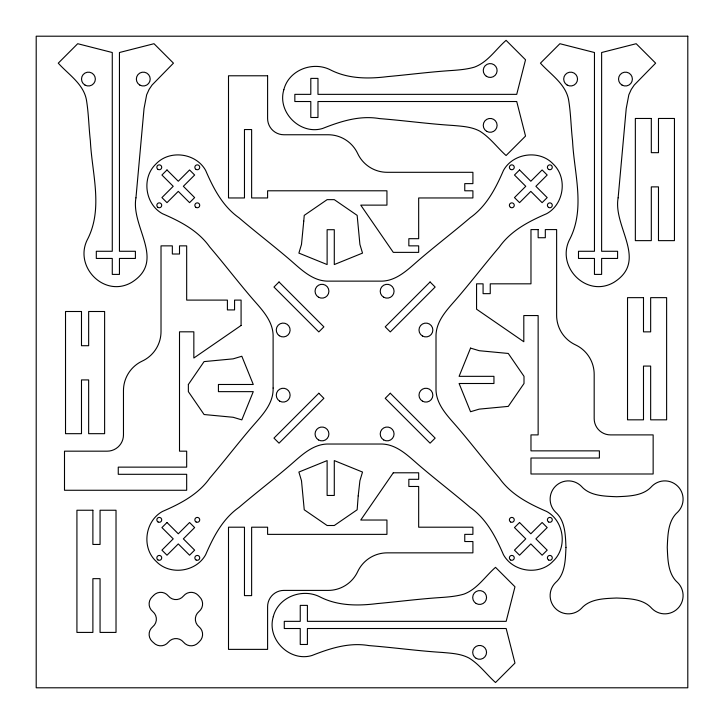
<?xml version="1.0" encoding="UTF-8"?>
<svg xmlns="http://www.w3.org/2000/svg" width="724" height="724" viewBox="0 0 724 724"><rect width="100%" height="100%" fill="white"/><g stroke="black" fill="none" stroke-linecap="round" stroke-linejoin="round"><path stroke-width="1.09" d="M188.367 384.48L188.367 391.648L204.087 414.526L233.146 417.277L241.825 419.875L253.273 391.648L218.422 391.648L218.422 384.48L253.273 384.48L241.825 356.253L233.146 358.851L204.087 361.602L188.367 384.48M135.949 197.842C130.655 227.164 166.366 260.586 131.723 282.342C104.147 298.469 72.843 266.016 87.912 238.567C103.188 207.824 91.921 173.145 90.364 140.827C88.835 127.659 88.69 114.347 86.645 101.242C84.373 84.446 68.653 74.762 58.264 63.16L77.703 43.712L112.274 52.517L112.274 251.273L96.31 251.273L96.31 258.441L112.274 258.441L112.274 274.405L119.442 274.405L119.442 258.441L135.406 258.441L135.406 251.273L119.442 251.273L119.442 52.517L154.004 43.712L173.452 63.16L152.049 85.043L149.053 89.495L146.655 94.799L144.04 108.528L135.949 197.842M618.133 197.842C612.839 227.164 648.55 260.586 613.907 282.342C586.331 298.469 555.027 266.016 570.096 238.567C585.372 207.824 574.105 173.145 572.548 140.827C571.019 127.659 570.874 114.347 568.829 101.242C566.557 84.446 550.837 74.762 540.448 63.16L559.887 43.712L594.458 52.517L594.458 251.273L578.494 251.273L578.494 258.441L594.458 258.441L594.458 274.405L601.626 274.405L601.626 258.441L617.59 258.441L617.59 251.273L601.626 251.273L601.626 52.517L636.188 43.712L655.636 63.16L634.233 85.043L631.238 89.495L628.839 94.799L626.224 108.528L618.133 197.842M565.969 547.371C565.399 559.462 565.381 574.041 555.48 582.666A18.272 18.272 0 0 0 555.48 608.504A18.272 18.272 0 0 0 581.318 608.504C589.942 598.612 604.522 598.585 616.613 598.015C628.704 598.585 643.274 598.612 651.908 608.504A18.272 18.272 0 0 0 677.745 608.504A18.272 18.272 0 0 0 677.745 582.666C667.845 574.041 667.827 559.462 667.256 547.371C667.827 535.28 667.845 520.71 677.745 512.076A18.272 18.272 0 0 0 677.745 486.238A18.272 18.272 0 0 0 651.908 486.238C643.274 496.139 628.704 496.157 616.613 496.736C604.522 496.157 589.942 496.139 581.318 486.238A18.272 18.272 0 0 0 555.48 486.238A18.272 18.272 0 0 0 555.48 512.076C565.381 520.71 565.399 535.28 565.969 547.371M273.111 388.037C273.672 404.291 261.147 416.246 251.382 427.649C237.191 444.237 223.933 461.586 209.743 478.166C198.159 494.573 180.339 503.714 162.429 511.479C144.999 521.063 141.352 547.471 155.968 561.172C169.669 575.788 196.068 572.132 205.652 554.711C213.417 536.801 222.558 518.981 238.965 507.388C255.554 493.207 272.894 479.94 289.482 465.758C300.894 455.993 312.84 443.459 329.103 444.029L380.01 444.029C396.272 443.459 408.218 455.993 419.63 465.758C436.219 479.94 453.559 493.207 470.148 507.388C486.555 518.981 495.696 536.801 503.461 554.711C513.044 572.132 539.452 575.788 553.145 561.172C567.761 547.471 564.114 521.063 546.683 511.479C528.773 503.714 510.963 494.573 499.37 478.166C485.189 461.586 471.921 444.237 457.731 427.649C447.966 416.246 435.441 404.291 436.011 388.037L436.011 337.131C435.441 320.868 447.966 308.913 457.731 297.51C471.921 280.921 485.189 263.572 499.37 246.993C510.963 230.585 528.773 221.444 546.683 213.68C564.114 204.096 567.761 177.688 553.145 163.986C539.452 149.37 513.044 153.026 503.461 170.448C495.696 188.358 486.555 206.177 470.148 217.77C453.559 231.952 436.219 245.219 419.63 259.4C408.218 269.165 396.272 281.699 380.01 281.129L329.103 281.129C312.84 281.699 300.894 269.165 289.482 259.4C272.894 245.219 255.554 231.952 238.965 217.77C222.558 206.177 213.417 188.358 205.652 170.448C196.068 153.026 169.669 149.37 155.968 163.986C141.352 177.688 144.999 204.096 162.429 213.68C180.339 221.444 198.159 230.585 209.743 246.993C223.933 263.572 237.191 280.921 251.382 297.51C261.147 308.913 273.672 320.868 273.111 337.131L273.111 388.037M303.754 221.128L301.492 244.431L298.885 253.101L327.121 264.559L327.121 229.707L334.289 229.707L334.289 264.559L362.516 253.101L359.909 244.431L357.158 215.372L334.289 199.652L327.121 199.652L304.243 215.372L303.754 221.128M358.208 495.886L357.158 509.786L334.289 525.506L327.121 525.506L304.243 509.786L301.492 480.727L298.885 472.057L327.121 460.6L327.121 495.46L334.289 495.46L334.289 460.6L362.516 472.057L359.909 480.727L358.208 495.886M283.844 89.704C277.048 112.13 300.17 135.216 322.533 128.501C340.687 121.324 359.747 115.188 379.548 118.6C404.019 120.51 428.355 123.922 452.853 125.442C461.975 126.257 471.523 126.7 479.75 131.135C490.03 137.451 497.189 147.569 506.085 155.533L525.534 136.085L516.728 101.523L317.972 101.523L317.972 117.487L310.804 117.487L310.804 101.523L294.84 101.523L294.84 94.355L310.804 94.355L310.804 78.391L317.972 78.391L317.972 94.355L516.728 94.355L525.534 59.784L506.085 40.345C495.75 49.35 487.795 62.183 474.446 67.133C467.433 69.214 460.12 69.875 452.853 70.427C431.07 71.776 409.422 74.626 387.693 76.59C368.462 78.997 348.371 78.988 330.678 69.993C313.067 60.798 288.758 69.911 283.844 89.704M273.283 616.703C266.486 639.129 289.609 662.216 311.972 655.501C330.126 648.324 349.194 642.188 368.987 645.6C393.458 647.5 417.793 650.921 442.292 652.442C451.414 653.256 460.962 653.7 469.188 658.134C479.478 664.451 486.628 674.569 495.524 682.524L514.972 663.075L506.166 628.513L307.41 628.513L307.41 644.478L300.243 644.478L300.243 628.513L284.279 628.513L284.279 621.346L300.243 621.346L300.243 605.382L307.41 605.382L307.41 621.346L506.166 621.346L514.972 586.784L495.524 567.335C485.189 576.34 477.243 589.182 463.885 594.133C456.871 596.205 449.559 596.875 442.292 597.427C420.508 598.775 398.861 601.617 377.132 603.59C357.9 605.997 337.809 605.988 320.117 596.983C302.505 587.798 278.197 596.902 273.283 616.703M470.546 348.108L459.097 376.335L493.949 376.335L493.949 383.503L459.097 383.503L470.546 411.73L479.225 409.132L508.284 406.381L524.004 383.503L524.004 376.335L508.284 353.457L479.225 350.706L470.546 348.108M393.295 472.79L360.751 520.031L386.942 520.031L386.942 534.366L267.599 534.366L267.599 527.199L251.635 527.199L251.635 595.617L244.468 595.617L244.468 527.199L228.503 527.199L228.503 649.374L267.599 649.374L267.599 606.694A16.29 16.29 0 0 1 283.889 590.404L328.171 590.404A32.58 32.58 0 0 0 357.674 571.634A32.58 32.58 0 0 1 387.186 552.855L472.908 552.855L472.908 541.534L464.763 541.534L464.763 534.366L472.908 534.366L472.908 527.199L418.671 527.199L418.671 486.474L408.843 486.474L408.843 479.306L418.671 479.306L418.671 472.79L393.295 472.79M166.991 169.95L161.923 175.018L173.217 186.303L161.923 197.589L166.991 202.657L178.285 191.371L189.57 202.657L194.638 197.589L183.353 186.303L194.638 175.018L189.57 169.95L178.285 181.235L166.991 169.95M279.03 281.98L273.962 287.048L318.822 331.918L323.89 326.85L279.03 281.98M166.991 522.502L161.923 527.57L173.217 538.855L161.923 550.14L166.991 555.208L178.285 543.923L189.57 555.208L194.638 550.14L183.353 538.855L194.638 527.57L189.57 522.502L178.285 533.787L166.991 522.502M519.542 169.95L514.474 175.018L525.76 186.303L514.474 197.589L519.542 202.657L530.828 191.371L542.122 202.657L547.19 197.589L535.896 186.303L547.19 175.018L542.122 169.95L530.828 181.235L519.542 169.95M318.822 393.241L273.962 438.111L279.03 443.178L323.89 398.309L318.822 393.241M430.083 281.98L385.222 326.85L390.29 331.918L435.151 287.048L430.083 281.98M153.551 595.454L152.248 596.766A9.774 9.774 0 0 0 152.746 611.545A9.774 9.774 0 0 1 152.746 626.749A9.774 9.774 0 0 0 152.248 641.527L153.551 642.686A9.774 9.774 0 0 0 168.33 642.188A9.774 9.774 0 0 1 183.534 642.188A9.774 9.774 0 0 0 198.313 642.686L199.471 641.527A9.774 9.774 0 0 0 198.973 626.749A9.774 9.774 0 0 1 198.973 611.545A9.774 9.774 0 0 0 199.471 596.766L198.313 595.454A9.774 9.774 0 0 0 183.534 595.961A9.774 9.774 0 0 1 168.33 595.961A9.774 9.774 0 0 0 153.551 595.454M390.29 393.241L385.222 398.309L430.083 443.178L435.151 438.111L390.29 393.241M519.542 522.502L514.474 527.57L525.76 538.855L514.474 550.14L519.542 555.208L530.828 543.923L542.122 555.208L547.19 550.14L535.896 538.855L547.19 527.57L542.122 522.502L530.828 533.787L519.542 522.502M241.083 325.474L193.842 358.018L193.842 331.818L179.507 331.818L179.507 451.17L186.674 451.17L186.674 467.134L118.256 467.134L118.256 474.301L186.674 474.301L186.674 490.266L64.499 490.266L64.499 451.17L107.179 451.17A16.29 16.29 0 0 0 123.469 434.88L123.469 390.598A32.58 32.58 0 0 1 142.248 361.086A32.58 32.58 0 0 0 161.018 331.574L161.018 245.861L172.339 245.861L172.339 254.006L179.507 254.006L179.507 245.861L186.674 245.861L186.674 300.098L227.399 300.098L227.399 309.917L234.567 309.917L234.567 300.098L241.083 300.098L241.083 325.474M687.8 36.2L36.2 36.2L36.2 687.8L687.8 687.8L687.8 36.2M267.599 75.785L228.503 75.785L228.503 197.96L244.468 197.96L244.468 129.542L251.635 129.542L251.635 197.96L267.599 197.96L267.599 190.792L386.942 190.792L386.942 205.127L360.751 205.127L393.295 252.368L418.671 252.368L418.671 245.852L408.843 245.852L408.843 238.685L418.671 238.685L418.671 197.96L472.908 197.96L472.908 190.792L464.763 190.792L464.763 183.625L472.908 183.625L472.908 172.303L387.186 172.303A32.58 32.58 0 0 1 357.674 153.524A32.58 32.58 0 0 0 328.171 134.755L283.889 134.755A16.29 16.29 0 0 1 267.599 118.465L267.599 75.785M651.31 118.465L635.346 118.465L635.346 240.639L651.31 240.639L651.31 186.882L658.478 186.882L658.478 240.639L674.442 240.639L674.442 118.465L658.478 118.465L658.478 152.673L651.31 152.673L651.31 118.465M538.14 229.589L530.973 229.589L530.973 283.826L490.248 283.826L490.248 293.654L483.08 293.654L483.08 283.826L476.564 283.826L476.564 309.202L523.805 341.746L523.805 315.555L538.14 315.555L538.14 434.898L530.973 434.898L530.973 450.862L599.391 450.862L599.391 458.03L530.973 458.03L530.973 473.994L653.148 473.994L653.148 434.898L610.468 434.898A16.29 16.29 0 0 1 594.178 418.608L594.178 374.326A32.58 32.58 0 0 0 575.408 344.823A32.58 32.58 0 0 1 556.629 315.311L556.629 229.589L545.308 229.589L545.308 237.734L538.14 237.734L538.14 229.589M643.491 297.654L627.527 297.654L627.527 419.829L643.491 419.829L643.491 366.072L650.659 366.072L650.659 419.829L666.623 419.829L666.623 297.654L650.659 297.654L650.659 331.863L643.491 331.863L643.491 297.654M81.486 311.501L65.522 311.501L65.522 433.676L81.486 433.676L81.486 379.919L88.654 379.919L88.654 433.676L104.618 433.676L104.618 311.501L88.654 311.501L88.654 345.71L81.486 345.71L81.486 311.501M92.889 510.239L76.925 510.239L76.925 632.414L92.889 632.414L92.889 578.657L100.057 578.657L100.057 632.414L116.021 632.414L116.021 510.239L100.057 510.239L100.057 544.448L92.889 544.448L92.889 510.239M196.068 559.978A2.444 2.444 0 0 0 199.733 557.86A2.444 2.444 0 0 0 196.068 555.742A2.444 2.444 0 0 0 196.068 559.978M158.058 521.968A2.444 2.444 0 0 0 161.724 519.85A2.444 2.444 0 0 0 158.058 517.732A2.444 2.444 0 0 0 158.058 521.968M196.068 521.968A2.444 2.444 0 0 0 199.733 519.85A2.444 2.444 0 0 0 196.068 517.732A2.444 2.444 0 0 0 196.068 521.968M157.904 559.887A2.444 2.444 0 0 0 161.714 558.032A2.444 2.444 0 0 0 158.212 555.661A2.444 2.444 0 0 0 157.904 559.887M548.62 559.978A2.444 2.444 0 0 0 552.285 557.86A2.444 2.444 0 0 0 548.62 555.742A2.444 2.444 0 0 0 548.62 559.978M510.601 521.968A2.444 2.444 0 0 0 514.266 519.85A2.444 2.444 0 0 0 510.601 517.732A2.444 2.444 0 0 0 510.601 521.968M548.62 521.968A2.444 2.444 0 0 0 552.285 519.85A2.444 2.444 0 0 0 548.62 517.732A2.444 2.444 0 0 0 548.62 521.968M510.601 559.978A2.444 2.444 0 0 0 514.266 557.86A2.444 2.444 0 0 0 510.601 555.742A2.444 2.444 0 0 0 510.601 559.978M510.601 169.416A2.444 2.444 0 0 0 514.266 167.298A2.444 2.444 0 0 0 510.601 165.181A2.444 2.444 0 0 0 510.601 169.416M548.466 207.335A2.444 2.444 0 0 0 552.276 205.48A2.444 2.444 0 0 0 548.774 203.109A2.444 2.444 0 0 0 548.466 207.335M510.456 207.335A2.444 2.444 0 0 0 514.266 205.48A2.444 2.444 0 0 0 510.755 203.109A2.444 2.444 0 0 0 510.456 207.335M548.62 169.416A2.444 2.444 0 0 0 552.285 167.298A2.444 2.444 0 0 0 548.62 165.181A2.444 2.444 0 0 0 548.62 169.416M158.058 169.416A2.444 2.444 0 0 0 161.724 167.298A2.444 2.444 0 0 0 158.058 165.181A2.444 2.444 0 0 0 158.058 169.416M195.914 207.335A2.444 2.444 0 0 0 199.724 205.48A2.444 2.444 0 0 0 196.222 203.109A2.444 2.444 0 0 0 195.914 207.335M157.904 207.335A2.444 2.444 0 0 0 161.714 205.48A2.444 2.444 0 0 0 158.212 203.109A2.444 2.444 0 0 0 157.904 207.335M196.068 169.416A2.444 2.444 0 0 0 199.733 167.298A2.444 2.444 0 0 0 196.068 165.181A2.444 2.444 0 0 0 196.068 169.416M318.515 297.211A6.923 6.923 0 0 0 328.904 291.22A6.923 6.923 0 0 0 318.515 285.22A6.923 6.923 0 0 0 318.515 297.211M383.675 297.211A6.923 6.923 0 0 0 394.064 291.22A6.923 6.923 0 0 0 383.675 285.22A6.923 6.923 0 0 0 383.675 297.211M279.31 335.737A6.923 6.923 0 0 0 290.098 330.497A6.923 6.923 0 0 0 280.17 323.773A6.923 6.923 0 0 0 279.31 335.737M422.454 335.999A6.923 6.923 0 0 0 432.843 329.999A6.923 6.923 0 0 0 422.454 324.008A6.923 6.923 0 0 0 422.454 335.999M279.736 401.159A6.923 6.923 0 0 0 290.116 395.159A6.923 6.923 0 0 0 279.736 389.168A6.923 6.923 0 0 0 279.736 401.159M422.454 401.159A6.923 6.923 0 0 0 432.843 395.159A6.923 6.923 0 0 0 422.454 389.168A6.923 6.923 0 0 0 422.454 401.159M383.675 439.939A6.923 6.923 0 0 0 394.064 433.938A6.923 6.923 0 0 0 383.675 427.947A6.923 6.923 0 0 0 383.675 439.939M318.515 439.939A6.923 6.923 0 0 0 328.904 433.938A6.923 6.923 0 0 0 318.515 427.947A6.923 6.923 0 0 0 318.515 439.939M486.718 131.352A6.923 6.923 0 0 0 497.107 125.361A6.923 6.923 0 0 0 486.718 119.36A6.923 6.923 0 0 0 486.718 131.352M486.302 76.246A6.923 6.923 0 0 0 497.089 71.006A6.923 6.923 0 0 0 487.152 64.282A6.923 6.923 0 0 0 486.302 76.246M567.154 85.061A6.923 6.923 0 0 0 577.535 79.061A6.923 6.923 0 0 0 567.154 73.07A6.923 6.923 0 0 0 567.154 85.061M621.997 85.061A6.923 6.923 0 0 0 632.387 79.061A6.923 6.923 0 0 0 621.997 73.07A6.923 6.923 0 0 0 621.997 85.061M476.157 603.508A6.923 6.923 0 0 0 486.546 597.508A6.923 6.923 0 0 0 476.157 591.517A6.923 6.923 0 0 0 476.157 603.508M476.157 658.351A6.923 6.923 0 0 0 486.546 652.36A6.923 6.923 0 0 0 476.157 646.36A6.923 6.923 0 0 0 476.157 658.351M84.97 85.061A6.923 6.923 0 0 0 95.351 79.061A6.923 6.923 0 0 0 84.97 73.07A6.923 6.923 0 0 0 84.97 85.061M139.813 85.061A6.923 6.923 0 0 0 150.203 79.061A6.923 6.923 0 0 0 139.813 73.07A6.923 6.923 0 0 0 139.813 85.061"/></g></svg>
